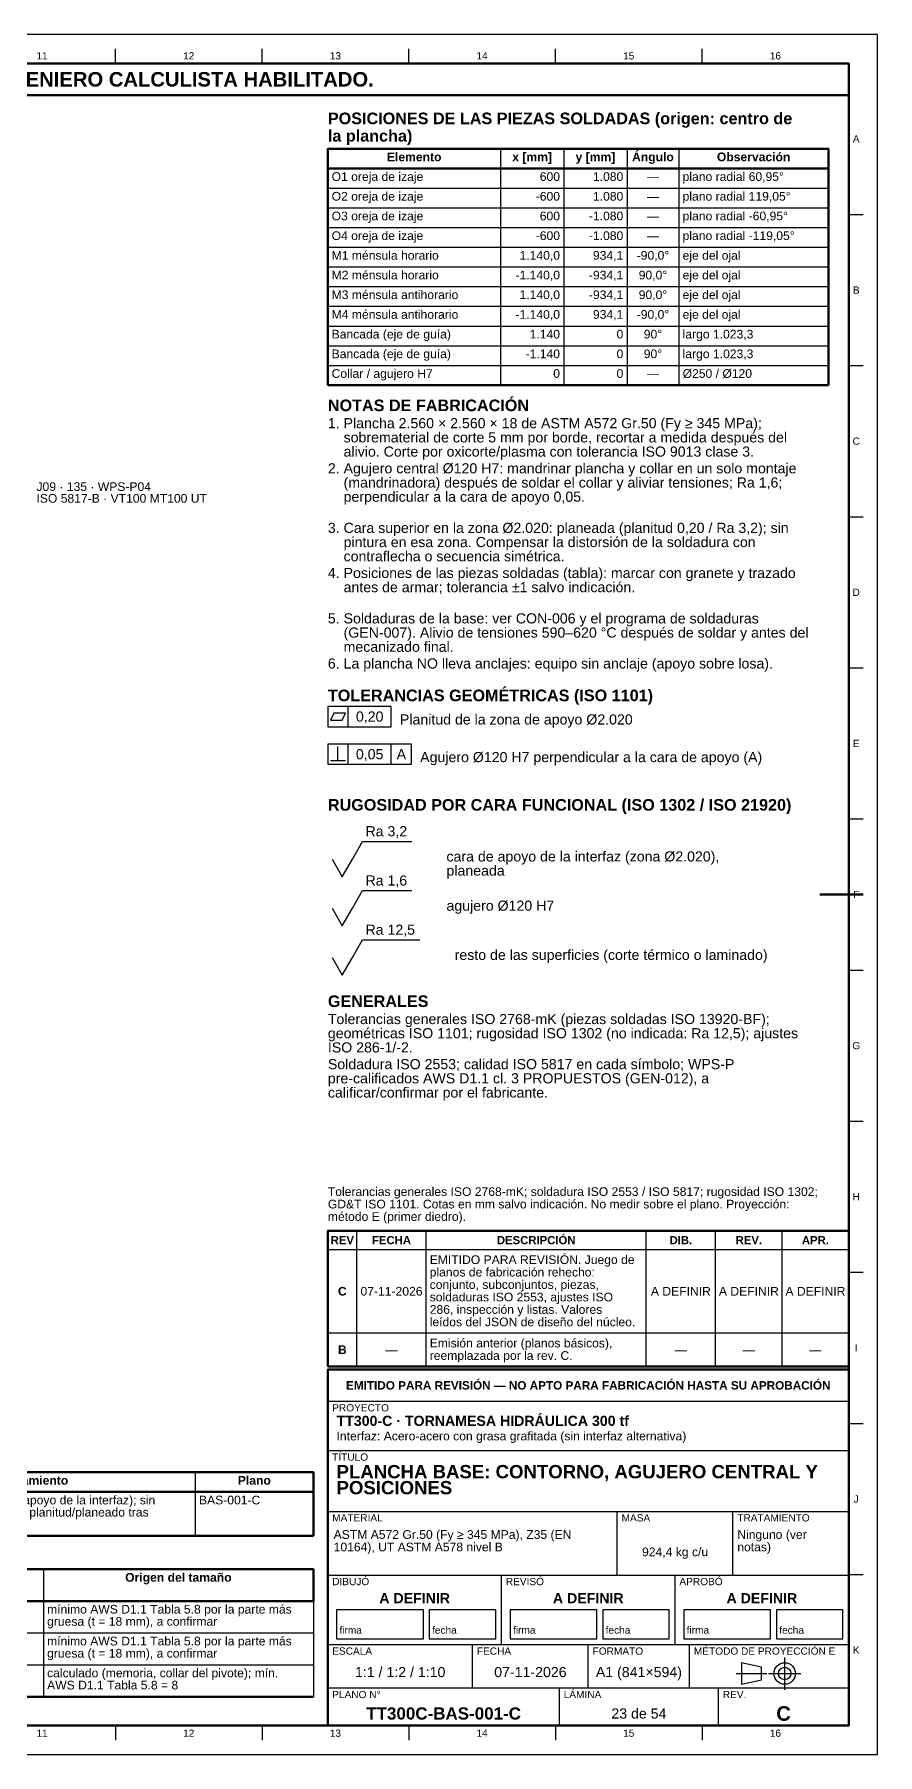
# Model space of a CAD drawing. Header units: millimetres. Extents: x 0 to 841, y 0 to 594.
# Drawn here: x 550 to 841, y 0 to 594 of the extents above; entities that cross this region are included whole.
import ezdxf
from ezdxf.enums import TextEntityAlignment as Align

# ---------------------------------------------------------------- set-up
doc = ezdxf.new("R2010")
doc.units = ezdxf.units.MM
doc.linetypes.add('EJE', pattern=[31, 20, -4, 3, -4])
for name, color, linetype, lineweight in [('COTA', 7, 'CONTINUOUS', 25), ('EJE', 7, 'EJE', 25), ('FINA', 7, 'CONTINUOUS', 25), ('MARCO', 7, 'CONTINUOUS', 70), ('TXT', 7, 'CONTINUOUS', 25), ('VIS', 7, 'CONTINUOUS', 50)]:
    doc.layers.add(name, color=color, linetype=linetype, lineweight=lineweight)
doc.styles.add('STD', font='LiberationSans-Regular.ttf')
doc.styles.add('STDB', font='LiberationSans-Bold.ttf')

msp = doc.modelspace()

# ---------------------------------------------------------------- linework, layer by layer
at = {"layer": 'COTA'}
for p, q in [((658, 354.95), (658, 361.95)), ((654.5, 343.25), (654.5, 348.05)), ((658, 341.95), (658, 348.95)), ((672.9, 341.95), (672.9, 348.95)), ((651.9, 343.25), (657.1, 343.25))]:
    msp.add_line(p, q, dxfattribs=at)
for points in [[(651, 354.95), (672.9, 354.95), (672.9, 361.95), (651, 361.95)], [(651.9, 357.25), (655.9, 357.25), (657.1, 359.65), (653.1, 359.65)], [(651, 341.95), (679.9, 341.95), (679.9, 348.95), (651, 348.95)]]:
    msp.add_lwpolyline(points, close=True, dxfattribs=at)
for points in [[(659.5, 309.25), (663, 315.35), (679.99, 315.35)], [(652.5, 309.25), (656, 303.15), (659.5, 309.25)], [(659.5, 292.25), (663, 298.35), (679.99, 298.35)], [(652.5, 292.25), (656, 286.15), (659.5, 292.25)], [(659.5, 275.25), (663, 281.35), (682.82, 281.35)], [(652.5, 275.25), (656, 269.15), (659.5, 275.25)]]:
    msp.add_lwpolyline(points, dxfattribs=at)
at = {"layer": 'EJE'}
for p, q in [((808.88, 22.42), (808.88, 33.58)), ((792.14, 28), (802.68, 28)), ((803.3, 28), (814.46, 28))]:
    msp.add_line(p, q, dxfattribs=at)
at = {"layer": 'FINA'}
for p, q in [((577.56, 584), (577.56, 589)), ((628.25, 584), (628.25, 589)), ((678.94, 584), (678.94, 589)), ((729.62, 584), (729.62, 589)), ((780.31, 584), (780.31, 589)), ((710.66, 554.5), (710.66, 472.9)), ((732.53, 554.5), (732.53, 472.9)), ((754.4, 554.5), (754.4, 472.9)), ((772.3, 554.5), (772.3, 472.9)), ((651, 547.7), (824, 547.7)), ((651, 540.9), (824, 540.9)), ((651, 534.1), (824, 534.1)), ((831, 531.82), (836, 531.82)), ((651, 527.3), (824, 527.3)), ((651, 520.5), (824, 520.5)), ((651, 513.7), (824, 513.7)), ((651, 506.9), (824, 506.9)), ((651, 500.1), (824, 500.1)), ((651, 493.3), (824, 493.3)), ((651, 486.5), (824, 486.5)), ((651, 479.7), (824, 479.7)), ((831, 479.64), (836, 479.64)), ((831, 427.45), (836, 427.45)), ((831, 375.27), (836, 375.27)), ((831, 323.09), (836, 323.09)), ((831, 270.91), (836, 270.91)), ((831, 218.73), (836, 218.73)), ((661, 134), (661, 180.9)), ((685, 134), (685, 180.9)), ((761, 134), (761, 180.9)), ((785, 134), (785, 180.9)), ((808, 134), (808, 180.9)), ((651, 174.4), (831, 174.4)), ((831, 166.55), (836, 166.55)), ((651, 145.6), (831, 145.6)), ((651, 134), (831, 134)), ((651, 133), (831, 133)), ((651, 122), (831, 122)), ((831, 114.36), (836, 114.36)), ((651, 105), (831, 105)), ((605.16, 97.5), (605.16, 75.5)), ((25, 90.7), (646, 90.7)), ((651, 84), (831, 84)), ((751, 62), (751, 84)), ((791, 62), (791, 84)), ((552.67, 64), (552.67, 20)), ((646, 64), (646, 20)), ((651, 62), (831, 62)), ((711, 38), (711, 62)), ((771, 38), (771, 62)), ((831, 62.18), (836, 62.18)), ((25, 53), (646, 53)), ((25, 42), (646, 42)), ((651, 38), (831, 38)), ((701, 23), (701, 38)), ((741, 23), (741, 38)), ((776, 23), (776, 38)), ((25, 31), (646, 31)), ((651, 23), (831, 23)), ((731, 10), (731, 23)), ((786, 10), (786, 23)), ((577.56, 10), (577.56, 5)), ((628.25, 10), (628.25, 5)), ((678.94, 10), (678.94, 5)), ((729.62, 10), (729.62, 5)), ((780.31, 10), (780.31, 5))]:
    msp.add_line(p, q, dxfattribs=at)
for points in [[(0, 0), (841, 0), (841, 594), (0, 594)], [(654, 40), (684, 40), (684, 50), (654, 50)], [(686, 40), (709, 40), (709, 50), (686, 50)], [(714, 40), (744, 40), (744, 50), (714, 50)], [(746, 40), (769, 40), (769, 50), (746, 50)], [(774, 40), (804, 40), (804, 50), (774, 50)], [(806, 40), (829, 40), (829, 50), (806, 50)], [(794, 24.28), (800.82, 25.83), (800.82, 30.17), (794, 31.72)]]:
    msp.add_lwpolyline(points, close=True, dxfattribs=at)
for radius in [3.72, 2.17]:
    msp.add_circle((808.88, 28), radius, dxfattribs=at)
at = {"layer": 'MARCO'}
msp.add_line((836, 297), (821, 297), dxfattribs=at)
for points in [[(20, 10), (831, 10), (831, 584), (20, 584)], [(20, 573), (831, 573), (831, 584), (20, 584)], [(651, 134), (831, 134), (831, 180.9), (651, 180.9)], [(651, 10), (831, 10), (831, 133), (651, 133)]]:
    msp.add_lwpolyline(points, close=True, dxfattribs=at)
at = {"layer": 'VIS'}
for p, q in [((651, 554.5), (651, 472.9)), ((824, 554.5), (824, 472.9)), ((651, 472.9), (824, 472.9)), ((646, 97.5), (646, 75.5)), ((25, 75.5), (646, 75.5)), ((25, 20), (646, 20))]:
    msp.add_line(p, q, dxfattribs=at)
for points in [[(651, 547.7), (824, 547.7), (824, 554.5), (651, 554.5)], [(25, 90.7), (646, 90.7), (646, 97.5), (25, 97.5)], [(25, 53), (646, 53), (646, 64), (25, 64)]]:
    msp.add_lwpolyline(points, close=True, dxfattribs=at)

# ---------------------------------------------------------------- texts
at = {"layer": 'TXT'}
for s, height, style, p in [('ESTOS PLANOS NO SON VÁLIDOS PARA FABRICACIÓN HASTA SU REVISIÓN Y APROBACIÓN POR UN INGENIERO CALCULISTA HABILITADO.', 5, 'STDB', (425.5, 578.5)), ('11', 2.5, 'STD', (552.22, 586.6)), ('12', 2.5, 'STD', (602.91, 586.6)), ('13', 2.5, 'STD', (653.59, 586.6)), ('14', 2.5, 'STD', (704.28, 586.6)), ('15', 2.5, 'STD', (754.97, 586.6)), ('16', 2.5, 'STD', (805.66, 586.6)), ('A', 2.5, 'STD', (833.6, 557.91)), ('Elemento', 3, 'STDB', (680.83, 551.7)), ('x [mm]', 3, 'STDB', (721.59, 551.7)), ('y [mm]', 3, 'STDB', (743.47, 551.7)), ('Ángulo', 3, 'STDB', (763.35, 551.7)), ('Observación', 3, 'STDB', (798.15, 551.7)), ('—', 3, 'STD', (763.35, 544.9)), ('—', 3, 'STD', (763.35, 538.1)), ('—', 3, 'STD', (763.35, 531.3)), ('—', 3, 'STD', (763.35, 524.5)), ('-90,0°', 3, 'STD', (763.35, 517.7)), ('90,0°', 3, 'STD', (763.35, 510.9)), ('90,0°', 3, 'STD', (763.35, 504.1)), ('B', 2.5, 'STD', (833.6, 505.73)), ('-90,0°', 3, 'STD', (763.35, 497.3)), ('90°', 3, 'STD', (763.35, 490.5)), ('90°', 3, 'STD', (763.35, 483.7)), ('—', 3, 'STD', (763.35, 476.9)), ('C', 2.5, 'STD', (833.6, 453.55)), ('D', 2.5, 'STD', (833.6, 401.36)), ('0,20', 3.5, 'STD', (665.45, 358.45)), ('0,05', 3.5, 'STD', (665.45, 345.45)), ('A', 3.5, 'STD', (676.4, 345.45)), ('E', 2.5, 'STD', (833.6, 349.18)), ('F', 2.5, 'STD', (833.6, 297)), ('G', 2.5, 'STD', (833.6, 244.82)), ('H', 2.5, 'STD', (833.6, 192.64)), ('REV', 2.8, 'STDB', (656, 177.65)), ('FECHA', 2.8, 'STDB', (673, 177.65)), ('DESCRIPCIÓN', 2.8, 'STDB', (723, 177.65)), ('DIB.', 2.8, 'STDB', (773, 177.65)), ('REV.', 2.8, 'STDB', (796.5, 177.65)), ('APR.', 2.8, 'STDB', (819.5, 177.65)), ('C', 3, 'STDB', (656, 160)), ('07-11-2026', 3, 'STD', (673, 160)), ('A DEFINIR', 3, 'STD', (773, 160)), ('A DEFINIR', 3, 'STD', (796.5, 160)), ('A DEFINIR', 3, 'STD', (819.5, 160)), ('B', 3, 'STDB', (656, 139.8)), ('—', 3, 'STD', (673, 139.8)), ('—', 3, 'STD', (773, 139.8)), ('—', 3, 'STD', (796.5, 139.8)), ('—', 3, 'STD', (819.5, 139.8)), ('I', 2.5, 'STD', (833.6, 140.45)), ('EMITIDO PARA REVISIÓN — NO APTO PARA FABRICACIÓN HASTA SU APROBACIÓN', 2.9, 'STDB', (741, 127.5)), ('Observaciones / tratamiento', 3, 'STDB', (533.09, 94.7)), ('Plano', 3, 'STDB', (625.58, 94.7)), ('J', 2.5, 'STD', (833.6, 88.27)), ('924,4 kg c/u', 3, 'STD', (771, 70)), ('Origen del tamaño', 3, 'STDB', (599.34, 61.2)), ('A DEFINIR', 3.5, 'STDB', (681, 54)), ('A DEFINIR', 3.5, 'STDB', (741, 54)), ('A DEFINIR', 3.5, 'STDB', (801, 54)), ('K', 2.5, 'STD', (833.6, 36.09)), ('1:1 / 1:2 / 1:10', 3.5, 'STD', (676, 28.5)), ('07-11-2026', 3.5, 'STD', (721, 28.5)), ('A1 (841×594)', 3.5, 'STD', (758.5, 28.5)), ('TT300C-BAS-001-C', 4.2, 'STDB', (691, 14.2)), ('23 de 54', 3.5, 'STD', (758.5, 14.2)), ('C', 5, 'STDB', (808.5, 14.2)), ('11', 2.5, 'STD', (552.22, 7.4)), ('12', 2.5, 'STD', (602.91, 7.4)), ('13', 2.5, 'STD', (653.59, 7.4)), ('14', 2.5, 'STD', (704.28, 7.4)), ('15', 2.5, 'STD', (754.97, 7.4)), ('16', 2.5, 'STD', (805.66, 7.4))]:
    msp.add_text(s, height=height, dxfattribs=dict(at, style=style)).set_placement(p, align=Align.MIDDLE_CENTER)
for s, height, style, p in [('POSICIONES DE LAS PIEZAS SOLDADAS (origen: centro de', 4, 'STDB', (651, 567)), ('la plancha)', 4, 'STDB', (651, 561)), ('NOTAS DE FABRICACIÓN', 4, 'STDB', (651, 467.9)), ('1. Plancha 2.560 × 2.560 × 18 de ASTM A572 Gr.50 (Fy ≥ 345 MPa);', 3.5, 'STD', (651, 461.5)), ('    sobrematerial de corte 5 mm por borde, recortar a medida después del', 3.5, 'STD', (651, 456.6)), ('    alivio. Corte por oxicorte/plasma con tolerancia ISO 9013 clase 3.', 3.5, 'STD', (651, 451.7)), ('2. Agujero central Ø120 H7: mandrinar plancha y collar en un solo montaje', 3.5, 'STD', (651, 445.92)), ('    (mandrinadora) después de soldar el collar y aliviar tensiones; Ra 1,6;', 3.5, 'STD', (651, 441.02)), ('J09 · 135 · WPS-P04', 3, 'STD', (550.29, 439.34)), ('ISO 5817-B · VT100 MT100 UT', 3, 'STD', (550.29, 435.29)), ('    perpendicular a la cara de apoyo 0,05.', 3.5, 'STD', (651, 436.12)), ('3. Cara superior en la zona Ø2.020: planeada (planitud 0,20 / Ra 3,2); sin', 3.5, 'STD', (651, 425.35)), ('    pintura en esa zona. Compensar la distorsión de la soldadura con', 3.5, 'STD', (651, 420.45)), ('4. Posiciones de las piezas soldadas (tabla): marcar con granete y trazado', 3.5, 'STD', (651, 409.78)), ('    contraflecha o secuencia simétrica.', 3.5, 'STD', (651, 415.55)), ('    antes de armar; tolerancia ±1 salvo indicación.', 3.5, 'STD', (651, 404.88)), ('5. Soldaduras de la base: ver CON-006 y el programa de soldaduras', 3.5, 'STD', (651, 394.1)), ('    (GEN-007). Alivio de tensiones 590–620 °C después de soldar y antes del', 3.5, 'STD', (651, 389.2)), ('    mecanizado final.', 3.5, 'STD', (651, 384.3)), ('6. La plancha NO lleva anclajes: equipo sin anclaje (apoyo sobre losa).', 3.5, 'STD', (651, 378.53)), ('TOLERANCIAS GEOMÉTRICAS (ISO 1101)', 4, 'STDB', (651, 367.75)), ('RUGOSIDAD POR CARA FUNCIONAL (ISO 1302 / ISO 21920)', 4, 'STDB', (651, 329.95)), ('GENERALES', 4, 'STDB', (651, 262.15)), ('Tolerancias generales ISO 2768-mK (piezas soldadas ISO 13920-BF);', 3.5, 'STD', (651, 255.75)), ('geométricas ISO 1101; rugosidad ISO 1302 (no indicada: Ra 12,5); ajustes', 3.5, 'STD', (651, 250.85)), ('ISO 286-1/-2.', 3.5, 'STD', (651, 245.95)), ('Soldadura ISO 2553; calidad ISO 5817 en cada símbolo; WPS-P', 3.5, 'STD', (651, 240.18)), ('pre-calificados AWS D1.1 cl. 3 PROPUESTOS (GEN-012), a', 3.5, 'STD', (651, 235.28)), ('calificar/confirmar por el fabricante.', 3.5, 'STD', (651, 230.38)), ('EMITIDO PARA REVISIÓN. Juego de', 3, 'STD', (686.2, 172.4)), ('planos de fabricación rehecho:', 3, 'STD', (686.2, 168.1)), ('conjunto, subconjuntos, piezas,', 3, 'STD', (686.2, 163.8)), ('soldaduras ISO 2553, ajustes ISO', 3, 'STD', (686.2, 159.5)), ('286, inspección y listas. Valores', 3, 'STD', (686.2, 155.2)), ('leídos del JSON de diseño del núcleo.', 3, 'STD', (686.2, 150.9)), ('Emisión anterior (planos básicos),', 3, 'STD', (686.2, 143.6)), ('reemplazada por la rev. C.', 3, 'STD', (686.2, 139.3)), ('PROYECTO', 2.5, 'STD', (652.5, 121)), ('TT300-C · TORNAMESA HIDRÁULICA 300 tf', 3.5, 'STDB', (654, 117)), ('Interfaz: Acero-acero con grasa grafitada (sin interfaz alternativa)', 3, 'STD', (654, 111.5)), ('TÍTULO', 2.5, 'STD', (652.5, 104)), ('PLANCHA BASE: CONTORNO, AGUJERO CENTRAL Y', 4.6, 'STDB', (654, 100)), ('POSICIONES', 4.6, 'STDB', (654, 94.48)), ('MATERIAL', 2.5, 'STD', (652.5, 83)), ('ASTM A572 Gr.50 (Fy ≥ 345 MPa), Z35 (EN', 3, 'STD', (653, 77.5)), ('MASA', 2.5, 'STD', (752.5, 83)), ('TRATAMIENTO', 2.5, 'STD', (792.5, 83)), ('Ninguno (ver', 3, 'STD', (792.5, 77.5)), ('10164), UT ASTM A578 nivel B', 3, 'STD', (653, 73.2)), ('notas)', 3, 'STD', (792.5, 73.2)), ('DIBUJÓ', 2.5, 'STD', (652.5, 61)), ('REVISÓ', 2.5, 'STD', (712.5, 61)), ('APROBÓ', 2.5, 'STD', (772.5, 61)), ('ESCALA', 2.5, 'STD', (652.5, 37)), ('FECHA', 2.5, 'STD', (702.5, 37)), ('FORMATO', 2.5, 'STD', (742.5, 37)), ('MÉTODO DE PROYECCIÓN E', 2.5, 'STD', (777.5, 37)), ('PLANO N°', 2.5, 'STD', (652.5, 22)), ('LÁMINA', 2.5, 'STD', (732.5, 22)), ('REV.', 2.5, 'STD', (787.5, 22))]:
    msp.add_text(s, height=height, dxfattribs=dict(at, style=style)).set_placement(p, align=Align.TOP_LEFT)
at = {"layer": 'TXT', "style": 'STD'}
for s, height, p in [('O1 oreja de izaje', 3, (652.3, 544.9)), ('plano radial 60,95°', 3, (773.6, 544.9)), ('O2 oreja de izaje', 3, (652.3, 538.1)), ('plano radial 119,05°', 3, (773.6, 538.1)), ('O3 oreja de izaje', 3, (652.3, 531.3)), ('plano radial -60,95°', 3, (773.6, 531.3)), ('O4 oreja de izaje', 3, (652.3, 524.5)), ('plano radial -119,05°', 3, (773.6, 524.5)), ('M1 ménsula horario', 3, (652.3, 517.7)), ('eje del ojal', 3, (773.6, 517.7)), ('M2 ménsula horario', 3, (652.3, 510.9)), ('eje del ojal', 3, (773.6, 510.9)), ('M3 ménsula antihorario', 3, (652.3, 504.1)), ('eje del ojal', 3, (773.6, 504.1)), ('M4 ménsula antihorario', 3, (652.3, 497.3)), ('eje del ojal', 3, (773.6, 497.3)), ('Bancada (eje de guía)', 3, (652.3, 490.5)), ('largo 1.023,3', 3, (773.6, 490.5)), ('Bancada (eje de guía)', 3, (652.3, 483.7)), ('largo 1.023,3', 3, (773.6, 483.7)), ('Collar / agujero H7', 3, (652.3, 476.9)), ('Ø250 / Ø120', 3, (773.6, 476.9)), ('Planitud de la zona de apoyo Ø2.020', 3.5, (675.9, 357.45)), ('Agujero Ø120 H7 perpendicular a la cara de apoyo (A)', 3.5, (682.9, 344.45)), ('cara de apoyo de la interfaz (zona Ø2.020),', 3.5, (691.99, 310.15)), ('planeada', 3.5, (691.99, 305.25)), ('agujero Ø120 H7', 3.5, (691.99, 293.15)), ('resto de las superficies (corte térmico o laminado)', 3.5, (694.82, 276.15)), ('Planitud 0,2 mm en la zona Ø2.020 (cara de apoyo de la interfaz); sin', 3, (462.32, 87.9)), ('BAS-001-C', 3, (606.46, 87.9)), ('pintura en esa zona; Sobremetal 5 por borde; planitud/planeado tras', 3, (462.32, 83.7)), ('gruesa (t = 18 mm), a confirmar', 3, (553.97, 46)), ('mínimo AWS D1.1 Tabla 5.8 por la parte más', 3, (553.97, 50.2)), ('gruesa (t = 18 mm), a confirmar', 3, (553.97, 35)), ('mínimo AWS D1.1 Tabla 5.8 por la parte más', 3, (553.97, 39.2)), ('calculado (memoria, collar del pivote); mín.', 3, (553.97, 28.2)), ('AWS D1.1 Tabla 5.8 = 8', 3, (553.97, 24))]:
    msp.add_text(s, height=height, dxfattribs=at).set_placement(p, align=Align.MIDDLE_LEFT)
for s, p in [('600', (731.23, 544.9)), ('1.080', (753.1, 544.9)), ('-600', (731.23, 538.1)), ('1.080', (753.1, 538.1)), ('600', (731.23, 531.3)), ('-1.080', (753.1, 531.3)), ('-600', (731.23, 524.5)), ('-1.080', (753.1, 524.5)), ('1.140,0', (731.23, 517.7)), ('934,1', (753.1, 517.7)), ('-1.140,0', (731.23, 510.9)), ('-934,1', (753.1, 510.9)), ('1.140,0', (731.23, 504.1)), ('-934,1', (753.1, 504.1)), ('-1.140,0', (731.23, 497.3)), ('934,1', (753.1, 497.3)), ('1.140', (731.23, 490.5)), ('0', (753.1, 490.5)), ('-1.140', (731.23, 483.7)), ('0', (753.1, 483.7)), ('0', (731.23, 476.9)), ('0', (753.1, 476.9))]:
    msp.add_text(s, height=3, dxfattribs=at).set_placement(p, align=Align.MIDDLE_RIGHT)
for s, height, p in [('Ra 3,2', 3.5, (664, 316.05)), ('Ra 1,6', 3.5, (664, 299.05)), ('Ra 12,5', 3.5, (664, 282.05)), ('Tolerancias generales ISO 2768-mK; soldadura ISO 2553 / ISO 5817; rugosidad ISO 1302;', 3, (651, 192)), ('GD&T ISO 1101. Cotas en mm salvo indicación. No medir sobre el plano. Proyección:', 3, (651, 187.7)), ('método E (primer diedro).', 3, (651, 183.4)), ('firma', 2.5, (655, 41)), ('fecha', 2.5, (687, 41)), ('firma', 2.5, (715, 41)), ('fecha', 2.5, (747, 41)), ('firma', 2.5, (775, 41)), ('fecha', 2.5, (807, 41))]:
    msp.add_text(s, height=height, dxfattribs=at).set_placement(p, align=Align.BOTTOM_LEFT)

doc.saveas('drawing.dxf')
